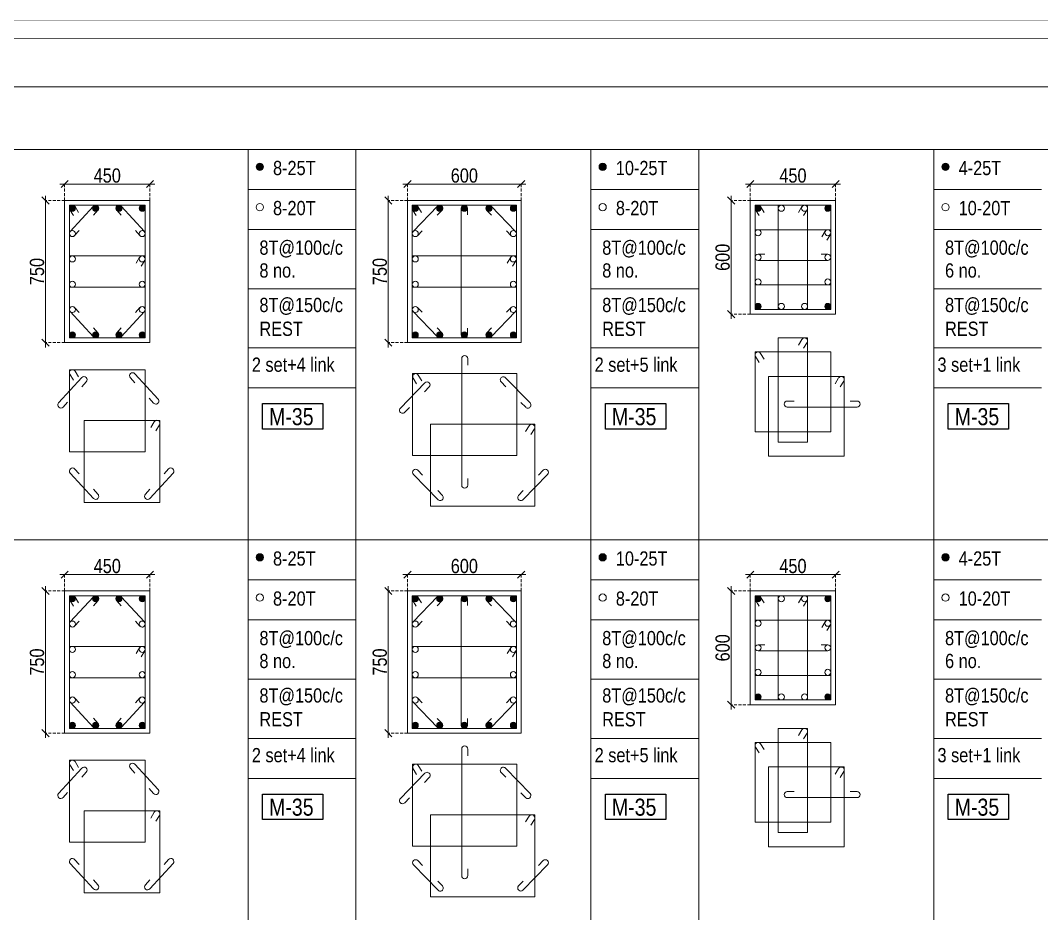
# Model space of a CAD drawing. Header units: millimetres. Extents: x 1112055 to 3390982, y -148532 to 766891.
# Drawn here: x 2143368 to 2164915, y 179952 to 198799 of the extents above; entities that cross this region are included whole.
import ezdxf
from ezdxf.enums import TextEntityAlignment as Align

# ---------------------------------------------------------------- set-up
doc = ezdxf.new("R2010")
doc.units = ezdxf.units.MM
doc.header["$PDMODE"] = 35
doc.header["$PDSIZE"] = -25
doc.linetypes.add('DASHED2', pattern=[0.375, 0.25, -0.125])
doc.linetypes.add('Hidden', pattern=[9.525, 6.35, -3.175])
for name, color, linetype, lineweight in [('B COL. SIZE DIM', 220, 'Continuous', 25), ('B COLSCH', 204, 'Continuous', 20), ('B COLUMN', 1, 'Hidden', 9), ('B STEEL', 34, 'Continuous', 15), ('B TITLE BLOCK', 250, 'Continuous', 0)]:
    doc.layers.add(name, color=color, linetype=linetype, lineweight=lineweight)
doc.layers.add('B TEXT', color=7, linetype='Continuous')
doc.styles.add('dim inside', font='romans.shx', dxfattribs={"width": 0.8, "height": 125})
doc.styles.add('SWINC', font='swissc.ttf')
doc.dimstyles.new('dim inside', dxfattribs={"dimtxt": 125, "dimasz": 100, "dimexe": 0, "dimexo": 0, "dimgap": 10, "dimtad": 0, "dimdec": 0, "dimzin": 0, "dimdsep": 46, "dimtxsty": 'dim inside', "dimblk": 'SMALL', "dimcen": 0.09, "dimadec": 0, "dimazin": 0, "dimtfac": 1, "dimtdec": 0, "dimtofl": 0, "dimtmove": 0, "dimatfit": 3, "dimfxl": 1, "dimtolj": 1, "dimtzin": 0, "dimarcsym": 2})

# ---------------------------------------------------------------- blocks, each defined once
blk = doc.blocks.new('_Oblique')
at = {"color": 0, "linetype": 'ByBlock', "lineweight": -2}
blk.add_line((-0.5, -0.5), (0.5, 0.5), dxfattribs=at)
blk = doc.blocks.new('*D275')
at = {"layer": 'B COL. SIZE DIM', "color": 250, "lineweight": 9, "ltscale": 250, "transparency": 16777216}
blk.add_line((2144201, 187105), (2146201, 187105), dxfattribs=at)
at = {"layer": 'B COL. SIZE DIM', "color": 250, "linetype": 'DASHED2', "lineweight": 9, "ltscale": 250, "transparency": 16777216}
for p, q in [((2144301, 186760), (2144301, 187105)), ((2146101, 186760), (2146101, 187105))]:
    blk.add_line(p, q, dxfattribs=at)
at = {"layer": 'Defpoints', "color": 0, "ltscale": 250, "transparency": 16777216}
for p in [(2146101, 187105), (2144301, 186760), (2146101, 186760)]:
    blk.add_point(p, dxfattribs=at)
at = {"layer": 'B COL. SIZE DIM', "color": 250, "lineweight": 9, "ltscale": 250, "transparency": 16777216, "xscale": 150, "yscale": 150, "zscale": 150, "rotation": 180}
blk.add_blockref('_Oblique', (2144301, 187105), dxfattribs=at)
at = {"layer": 'B COL. SIZE DIM', "color": 250, "lineweight": 9, "ltscale": 250, "transparency": 16777216, "xscale": 150, "yscale": 150, "zscale": 150}
blk.add_blockref('_Oblique', (2146101, 187105), dxfattribs=at)
at = {"layer": 'B COL. SIZE DIM', "color": 6, "ltscale": 250, "transparency": 16777216, "insert": (2145201, 187284), "char_height": 300, "attachment_point": 5, "style": 'SWINC'}
blk.add_mtext('\\A1;450', dxfattribs=at)
blk = doc.blocks.new('*D276')
at = {"layer": 'B COL. SIZE DIM', "color": 250, "lineweight": 9, "ltscale": 250, "transparency": 16777216}
blk.add_line((2143898, 186860), (2143898, 183660), dxfattribs=at)
at = {"layer": 'B COL. SIZE DIM', "color": 250, "linetype": 'DASHED2', "lineweight": 9, "ltscale": 250, "transparency": 16777216}
for p, q in [((2144301, 186760), (2143898, 186760)), ((2144301, 183760), (2143898, 183760))]:
    blk.add_line(p, q, dxfattribs=at)
at = {"layer": 'Defpoints', "color": 0, "ltscale": 250, "transparency": 16777216}
for p in [(2144301, 186760), (2143898, 183760), (2144301, 183760)]:
    blk.add_point(p, dxfattribs=at)
at = {"layer": 'B COL. SIZE DIM', "color": 250, "lineweight": 9, "ltscale": 250, "transparency": 16777216, "xscale": 150, "yscale": 150, "zscale": 150}
for p, rotation in [((2143898, 186760), 90), ((2143898, 183760), 270)]:
    blk.add_blockref('_Oblique', p, dxfattribs=dict(at, rotation=rotation))
at = {"layer": 'B COL. SIZE DIM', "color": 6, "ltscale": 250, "transparency": 16777216, "insert": (2143719, 185260), "char_height": 300, "attachment_point": 5, "rotation": 90, "style": 'SWINC'}
blk.add_mtext('\\A1;750', dxfattribs=at)
blk = doc.blocks.new('*D269')
at = {"layer": 'B COL. SIZE DIM', "color": 250, "lineweight": 9, "ltscale": 250, "transparency": 16777216}
blk.add_line((2144201, 195345), (2146201, 195345), dxfattribs=at)
at = {"layer": 'B COL. SIZE DIM', "color": 250, "linetype": 'DASHED2', "lineweight": 9, "ltscale": 250, "transparency": 16777216}
for p, q in [((2144301, 195000), (2144301, 195345)), ((2146101, 195000), (2146101, 195345))]:
    blk.add_line(p, q, dxfattribs=at)
at = {"layer": 'Defpoints', "color": 0, "ltscale": 250, "transparency": 16777216}
for p in [(2146101, 195345), (2144301, 195000), (2146101, 195000)]:
    blk.add_point(p, dxfattribs=at)
at = {"layer": 'B COL. SIZE DIM', "color": 250, "lineweight": 9, "ltscale": 250, "transparency": 16777216, "xscale": 150, "yscale": 150, "zscale": 150, "rotation": 180}
blk.add_blockref('_Oblique', (2144301, 195345), dxfattribs=at)
at = {"layer": 'B COL. SIZE DIM', "color": 250, "lineweight": 9, "ltscale": 250, "transparency": 16777216, "xscale": 150, "yscale": 150, "zscale": 150}
blk.add_blockref('_Oblique', (2146101, 195345), dxfattribs=at)
at = {"layer": 'B COL. SIZE DIM', "color": 6, "ltscale": 250, "transparency": 16777216, "insert": (2145201, 195524), "char_height": 300, "attachment_point": 5, "style": 'SWINC'}
blk.add_mtext('\\A1;450', dxfattribs=at)
blk = doc.blocks.new('*D270')
at = {"layer": 'B COL. SIZE DIM', "color": 250, "lineweight": 9, "ltscale": 250, "transparency": 16777216}
blk.add_line((2143898, 195100), (2143898, 191900), dxfattribs=at)
at = {"layer": 'B COL. SIZE DIM', "color": 250, "linetype": 'DASHED2', "lineweight": 9, "ltscale": 250, "transparency": 16777216}
for p, q in [((2144301, 195000), (2143898, 195000)), ((2144301, 192000), (2143898, 192000))]:
    blk.add_line(p, q, dxfattribs=at)
at = {"layer": 'Defpoints', "color": 0, "ltscale": 250, "transparency": 16777216}
for p in [(2144301, 195000), (2143898, 192000), (2144301, 192000)]:
    blk.add_point(p, dxfattribs=at)
at = {"layer": 'B COL. SIZE DIM', "color": 250, "lineweight": 9, "ltscale": 250, "transparency": 16777216, "xscale": 150, "yscale": 150, "zscale": 150}
for p, rotation in [((2143898, 195000), 90), ((2143898, 192000), 270)]:
    blk.add_blockref('_Oblique', p, dxfattribs=dict(at, rotation=rotation))
at = {"layer": 'B COL. SIZE DIM', "color": 6, "ltscale": 250, "transparency": 16777216, "insert": (2143719, 193500), "char_height": 300, "attachment_point": 5, "rotation": 90, "style": 'SWINC'}
blk.add_mtext('\\A1;750', dxfattribs=at)
blk = doc.blocks.new('*D158')
at = {"layer": 'B COL. SIZE DIM', "color": 250, "lineweight": 9, "ltscale": 250, "transparency": 16777216}
blk.add_line((2151435, 187105), (2154035, 187105), dxfattribs=at)
at = {"layer": 'B COL. SIZE DIM', "color": 250, "linetype": 'DASHED2', "lineweight": 9, "ltscale": 250, "transparency": 16777216}
for p, q in [((2151535, 186760), (2151535, 187105)), ((2153935, 186760), (2153935, 187105))]:
    blk.add_line(p, q, dxfattribs=at)
at = {"layer": 'Defpoints', "color": 0, "ltscale": 250, "transparency": 16777216}
for p in [(2153935, 187105), (2151535, 186760), (2153935, 186760)]:
    blk.add_point(p, dxfattribs=at)
at = {"layer": 'B COL. SIZE DIM', "color": 250, "lineweight": 9, "ltscale": 250, "transparency": 16777216, "xscale": 150, "yscale": 150, "zscale": 150, "rotation": 180}
blk.add_blockref('_Oblique', (2151535, 187105), dxfattribs=at)
at = {"layer": 'B COL. SIZE DIM', "color": 250, "lineweight": 9, "ltscale": 250, "transparency": 16777216, "xscale": 150, "yscale": 150, "zscale": 150}
blk.add_blockref('_Oblique', (2153935, 187105), dxfattribs=at)
at = {"layer": 'B COL. SIZE DIM', "color": 6, "ltscale": 250, "transparency": 16777216, "insert": (2152735, 187284), "char_height": 300, "attachment_point": 5, "style": 'SWINC'}
blk.add_mtext('\\A1;600', dxfattribs=at)
blk = doc.blocks.new('*D159')
at = {"layer": 'B COL. SIZE DIM', "color": 250, "lineweight": 9, "ltscale": 250, "transparency": 16777216}
blk.add_line((2151131, 186860), (2151131, 183660), dxfattribs=at)
at = {"layer": 'B COL. SIZE DIM', "color": 250, "linetype": 'DASHED2', "lineweight": 9, "ltscale": 250, "transparency": 16777216}
for p, q in [((2151535, 186760), (2151131, 186760)), ((2151535, 183760), (2151131, 183760))]:
    blk.add_line(p, q, dxfattribs=at)
at = {"layer": 'Defpoints', "color": 0, "ltscale": 250, "transparency": 16777216}
for p in [(2151535, 186760), (2151131, 183760), (2151535, 183760)]:
    blk.add_point(p, dxfattribs=at)
at = {"layer": 'B COL. SIZE DIM', "color": 250, "lineweight": 9, "ltscale": 250, "transparency": 16777216, "xscale": 150, "yscale": 150, "zscale": 150}
for p, rotation in [((2151131, 186760), 90), ((2151131, 183760), 270)]:
    blk.add_blockref('_Oblique', p, dxfattribs=dict(at, rotation=rotation))
at = {"layer": 'B COL. SIZE DIM', "color": 6, "ltscale": 250, "transparency": 16777216, "insert": (2150952, 185260), "char_height": 300, "attachment_point": 5, "rotation": 90, "style": 'SWINC'}
blk.add_mtext('\\A1;750', dxfattribs=at)
blk = doc.blocks.new('*D164')
at = {"layer": 'B COL. SIZE DIM', "color": 250, "lineweight": 9, "ltscale": 250, "transparency": 16777216}
blk.add_line((2151435, 195345), (2154035, 195345), dxfattribs=at)
at = {"layer": 'B COL. SIZE DIM', "color": 250, "linetype": 'DASHED2', "lineweight": 9, "ltscale": 250, "transparency": 16777216}
for p, q in [((2151535, 195000), (2151535, 195345)), ((2153935, 195000), (2153935, 195345))]:
    blk.add_line(p, q, dxfattribs=at)
at = {"layer": 'Defpoints', "color": 0, "ltscale": 250, "transparency": 16777216}
for p in [(2153935, 195345), (2151535, 195000), (2153935, 195000)]:
    blk.add_point(p, dxfattribs=at)
at = {"layer": 'B COL. SIZE DIM', "color": 250, "lineweight": 9, "ltscale": 250, "transparency": 16777216, "xscale": 150, "yscale": 150, "zscale": 150, "rotation": 180}
blk.add_blockref('_Oblique', (2151535, 195345), dxfattribs=at)
at = {"layer": 'B COL. SIZE DIM', "color": 250, "lineweight": 9, "ltscale": 250, "transparency": 16777216, "xscale": 150, "yscale": 150, "zscale": 150}
blk.add_blockref('_Oblique', (2153935, 195345), dxfattribs=at)
at = {"layer": 'B COL. SIZE DIM', "color": 6, "ltscale": 250, "transparency": 16777216, "insert": (2152735, 195524), "char_height": 300, "attachment_point": 5, "style": 'SWINC'}
blk.add_mtext('\\A1;600', dxfattribs=at)
blk = doc.blocks.new('*D165')
at = {"layer": 'B COL. SIZE DIM', "color": 250, "lineweight": 9, "ltscale": 250, "transparency": 16777216}
blk.add_line((2151131, 195100), (2151131, 191900), dxfattribs=at)
at = {"layer": 'B COL. SIZE DIM', "color": 250, "linetype": 'DASHED2', "lineweight": 9, "ltscale": 250, "transparency": 16777216}
for p, q in [((2151535, 195000), (2151131, 195000)), ((2151535, 192000), (2151131, 192000))]:
    blk.add_line(p, q, dxfattribs=at)
at = {"layer": 'Defpoints', "color": 0, "ltscale": 250, "transparency": 16777216}
for p in [(2151535, 195000), (2151131, 192000), (2151535, 192000)]:
    blk.add_point(p, dxfattribs=at)
at = {"layer": 'B COL. SIZE DIM', "color": 250, "lineweight": 9, "ltscale": 250, "transparency": 16777216, "xscale": 150, "yscale": 150, "zscale": 150}
for p, rotation in [((2151131, 195000), 90), ((2151131, 192000), 270)]:
    blk.add_blockref('_Oblique', p, dxfattribs=dict(at, rotation=rotation))
at = {"layer": 'B COL. SIZE DIM', "color": 6, "ltscale": 250, "transparency": 16777216, "insert": (2150952, 193500), "char_height": 300, "attachment_point": 5, "rotation": 90, "style": 'SWINC'}
blk.add_mtext('\\A1;750', dxfattribs=at)
blk = doc.blocks.new('*D182')
at = {"layer": 'B COL. SIZE DIM', "color": 250, "lineweight": 9, "ltscale": 250, "transparency": 16777216}
blk.add_line((2158669, 187105), (2160669, 187105), dxfattribs=at)
at = {"layer": 'B COL. SIZE DIM', "color": 250, "linetype": 'DASHED2', "lineweight": 9, "ltscale": 250, "transparency": 16777216}
for p, q in [((2158769, 186760), (2158769, 187105)), ((2160569, 186760), (2160569, 187105))]:
    blk.add_line(p, q, dxfattribs=at)
at = {"layer": 'Defpoints', "color": 0, "ltscale": 250, "transparency": 16777216}
for p in [(2160569, 187105), (2158769, 186760), (2160569, 186760)]:
    blk.add_point(p, dxfattribs=at)
at = {"layer": 'B COL. SIZE DIM', "color": 250, "lineweight": 9, "ltscale": 250, "transparency": 16777216, "xscale": 150, "yscale": 150, "zscale": 150, "rotation": 180}
blk.add_blockref('_Oblique', (2158769, 187105), dxfattribs=at)
at = {"layer": 'B COL. SIZE DIM', "color": 250, "lineweight": 9, "ltscale": 250, "transparency": 16777216, "xscale": 150, "yscale": 150, "zscale": 150}
blk.add_blockref('_Oblique', (2160569, 187105), dxfattribs=at)
at = {"layer": 'B COL. SIZE DIM', "color": 6, "ltscale": 250, "transparency": 16777216, "insert": (2159669, 187284), "char_height": 300, "attachment_point": 5, "style": 'SWINC'}
blk.add_mtext('\\A1;450', dxfattribs=at)
blk = doc.blocks.new('*D183')
at = {"layer": 'B COL. SIZE DIM', "color": 250, "lineweight": 9, "ltscale": 250, "transparency": 16777216}
blk.add_line((2158365, 186860), (2158365, 184260), dxfattribs=at)
at = {"layer": 'B COL. SIZE DIM', "color": 250, "linetype": 'DASHED2', "lineweight": 9, "ltscale": 250, "transparency": 16777216}
for p, q in [((2158769, 186760), (2158365, 186760)), ((2158769, 184360), (2158365, 184360))]:
    blk.add_line(p, q, dxfattribs=at)
at = {"layer": 'Defpoints', "color": 0, "ltscale": 250, "transparency": 16777216}
for p in [(2158769, 186760), (2158365, 184360), (2158769, 184360)]:
    blk.add_point(p, dxfattribs=at)
at = {"layer": 'B COL. SIZE DIM', "color": 250, "lineweight": 9, "ltscale": 250, "transparency": 16777216, "xscale": 150, "yscale": 150, "zscale": 150}
for p, rotation in [((2158365, 186760), 90), ((2158365, 184360), 270)]:
    blk.add_blockref('_Oblique', p, dxfattribs=dict(at, rotation=rotation))
at = {"layer": 'B COL. SIZE DIM', "color": 6, "ltscale": 250, "transparency": 16777216, "insert": (2158186, 185560), "char_height": 300, "attachment_point": 5, "rotation": 90, "style": 'SWINC'}
blk.add_mtext('\\A1;600', dxfattribs=at)
blk = doc.blocks.new('*D315')
at = {"layer": 'B COL. SIZE DIM', "color": 250, "lineweight": 9, "ltscale": 250, "transparency": 16777216}
blk.add_line((2158669, 195345), (2160669, 195345), dxfattribs=at)
at = {"layer": 'B COL. SIZE DIM', "color": 250, "linetype": 'DASHED2', "lineweight": 9, "ltscale": 250, "transparency": 16777216}
for p, q in [((2158769, 195000), (2158769, 195345)), ((2160569, 195000), (2160569, 195345))]:
    blk.add_line(p, q, dxfattribs=at)
at = {"layer": 'Defpoints', "color": 0, "ltscale": 250, "transparency": 16777216}
for p in [(2160569, 195345), (2158769, 195000), (2160569, 195000)]:
    blk.add_point(p, dxfattribs=at)
at = {"layer": 'B COL. SIZE DIM', "color": 250, "lineweight": 9, "ltscale": 250, "transparency": 16777216, "xscale": 150, "yscale": 150, "zscale": 150, "rotation": 180}
blk.add_blockref('_Oblique', (2158769, 195345), dxfattribs=at)
at = {"layer": 'B COL. SIZE DIM', "color": 250, "lineweight": 9, "ltscale": 250, "transparency": 16777216, "xscale": 150, "yscale": 150, "zscale": 150}
blk.add_blockref('_Oblique', (2160569, 195345), dxfattribs=at)
at = {"layer": 'B COL. SIZE DIM', "color": 6, "ltscale": 250, "transparency": 16777216, "insert": (2159669, 195524), "char_height": 300, "attachment_point": 5, "style": 'SWINC'}
blk.add_mtext('\\A1;450', dxfattribs=at)
blk = doc.blocks.new('*D316')
at = {"layer": 'B COL. SIZE DIM', "color": 250, "lineweight": 9, "ltscale": 250, "transparency": 16777216}
blk.add_line((2158365, 195100), (2158365, 192500), dxfattribs=at)
at = {"layer": 'B COL. SIZE DIM', "color": 250, "linetype": 'DASHED2', "lineweight": 9, "ltscale": 250, "transparency": 16777216}
for p, q in [((2158769, 195000), (2158365, 195000)), ((2158769, 192600), (2158365, 192600))]:
    blk.add_line(p, q, dxfattribs=at)
at = {"layer": 'Defpoints', "color": 0, "ltscale": 250, "transparency": 16777216}
for p in [(2158769, 195000), (2158365, 192600), (2158769, 192600)]:
    blk.add_point(p, dxfattribs=at)
at = {"layer": 'B COL. SIZE DIM', "color": 250, "lineweight": 9, "ltscale": 250, "transparency": 16777216, "xscale": 150, "yscale": 150, "zscale": 150}
for p, rotation in [((2158365, 195000), 90), ((2158365, 192600), 270)]:
    blk.add_blockref('_Oblique', p, dxfattribs=dict(at, rotation=rotation))
at = {"layer": 'B COL. SIZE DIM', "color": 6, "ltscale": 250, "transparency": 16777216, "insert": (2158186, 193800), "char_height": 300, "attachment_point": 5, "rotation": 90, "style": 'SWINC'}
blk.add_mtext('\\A1;600', dxfattribs=at)

msp = doc.modelspace()

# ---------------------------------------------------------------- hatches: boundary and pattern name
at = {"layer": 'B STEEL', "lineweight": 9, "ltscale": 0.5}
h = msp.add_hatch(color=34, dxfattribs=at)
edge = h.paths.add_edge_path()
edge.add_arc((2148419.8, 195709.1), 76.8, 0, 360)
h = msp.add_hatch(color=34, dxfattribs=at)
edge = h.paths.add_edge_path()
edge.add_arc((2155653.4, 195709.1), 76.8, 0, 360)
h = msp.add_hatch(color=34, dxfattribs=at)
edge = h.paths.add_edge_path()
edge.add_arc((2162886.9, 195709.1), 76.8, 0, 360)
h = msp.add_hatch(color=34, dxfattribs=at)
edge = h.paths.add_edge_path()
edge.add_arc((2144465.5, 194836), 64, 0, 360)
h = msp.add_hatch(color=34, dxfattribs=at)
edge = h.paths.add_edge_path()
edge.add_arc((2144956.1, 194836), 64, 180, 540, ccw=False)
h = msp.add_hatch(color=34, dxfattribs=at)
edge = h.paths.add_edge_path()
edge.add_arc((2145446.8, 194836), 64, 180, 540, ccw=False)
h = msp.add_hatch(color=34, dxfattribs=at)
edge = h.paths.add_edge_path()
edge.add_arc((2145937.4, 194836), 64, 180, 540, ccw=False)
h = msp.add_hatch(color=34, dxfattribs=at)
edge = h.paths.add_edge_path()
edge.add_arc((2151699, 194836), 64, 0, 360)
at = {"layer": 'B STEEL', "lineweight": 30}
h = msp.add_hatch(color=34, dxfattribs=at)
edge = h.paths.add_edge_path()
edge.add_arc((2152217, 194836), 64, 0, 360)
h = msp.add_hatch(color=34, dxfattribs=at)
edge = h.paths.add_edge_path()
edge.add_arc((2152735, 194836), 64, 0, 360)
h = msp.add_hatch(color=34, dxfattribs=at)
edge = h.paths.add_edge_path()
edge.add_arc((2153253, 194836), 64, 0, 360)
at = {"layer": 'B STEEL', "lineweight": 9, "ltscale": 0.5}
h = msp.add_hatch(color=34, dxfattribs=at)
edge = h.paths.add_edge_path()
edge.add_arc((2153771, 194836), 64, 180, 540, ccw=False)
h = msp.add_hatch(color=34, dxfattribs=at)
edge = h.paths.add_edge_path()
edge.add_arc((2158932.5, 194836), 64, 0, 360)
h = msp.add_hatch(color=34, dxfattribs=at)
edge = h.paths.add_edge_path()
edge.add_arc((2160404.5, 194836), 64, 180, 540, ccw=False)
h = msp.add_hatch(color=34, dxfattribs=at)
edge = h.paths.add_edge_path()
edge.add_arc((2158932.5, 192764), 64, 0, 360, ccw=False)
h = msp.add_hatch(color=34, dxfattribs=at)
edge = h.paths.add_edge_path()
edge.add_arc((2160404.5, 192764), 64, -180, 180)
h = msp.add_hatch(color=34, dxfattribs=at)
edge = h.paths.add_edge_path()
edge.add_arc((2144465.5, 192164), 64, 0, 360, ccw=False)
h = msp.add_hatch(color=34, dxfattribs=at)
edge = h.paths.add_edge_path()
edge.add_arc((2144956.1, 192164), 64, -180, 180)
h = msp.add_hatch(color=34, dxfattribs=at)
edge = h.paths.add_edge_path()
edge.add_arc((2145446.8, 192164), 64, -180, 180)
h = msp.add_hatch(color=34, dxfattribs=at)
edge = h.paths.add_edge_path()
edge.add_arc((2145937.4, 192164), 64, -180, 180)
h = msp.add_hatch(color=34, dxfattribs=at)
edge = h.paths.add_edge_path()
edge.add_arc((2151699, 192164), 64, 0, 360, ccw=False)
at = {"layer": 'B STEEL', "lineweight": 30}
h = msp.add_hatch(color=34, dxfattribs=at)
edge = h.paths.add_edge_path()
edge.add_arc((2152217, 192164), 64, 0, 360)
h = msp.add_hatch(color=34, dxfattribs=at)
edge = h.paths.add_edge_path()
edge.add_arc((2152735, 192164), 64, 0, 360)
h = msp.add_hatch(color=34, dxfattribs=at)
edge = h.paths.add_edge_path()
edge.add_arc((2153253, 192164), 64, 0, 360)
at = {"layer": 'B STEEL', "lineweight": 9, "ltscale": 0.5}
h = msp.add_hatch(color=34, dxfattribs=at)
edge = h.paths.add_edge_path()
edge.add_arc((2153771, 192164), 64, -180, 180)
h = msp.add_hatch(color=34, dxfattribs=at)
edge = h.paths.add_edge_path()
edge.add_arc((2148419.8, 187469.3), 76.8, 0, 360)
h = msp.add_hatch(color=34, dxfattribs=at)
edge = h.paths.add_edge_path()
edge.add_arc((2155653.4, 187469.3), 76.8, 0, 360)
h = msp.add_hatch(color=34, dxfattribs=at)
edge = h.paths.add_edge_path()
edge.add_arc((2162886.9, 187469.3), 76.8, 0, 360)
h = msp.add_hatch(color=34, dxfattribs=at)
edge = h.paths.add_edge_path()
edge.add_arc((2144465.5, 186596.1), 64, 0, 360)
h = msp.add_hatch(color=34, dxfattribs=at)
edge = h.paths.add_edge_path()
edge.add_arc((2144956.1, 186596.1), 64, 180, 540, ccw=False)
h = msp.add_hatch(color=34, dxfattribs=at)
edge = h.paths.add_edge_path()
edge.add_arc((2145446.8, 186596.1), 64, 180, 540, ccw=False)
h = msp.add_hatch(color=34, dxfattribs=at)
edge = h.paths.add_edge_path()
edge.add_arc((2145937.4, 186596.1), 64, 180, 540, ccw=False)
h = msp.add_hatch(color=34, dxfattribs=at)
edge = h.paths.add_edge_path()
edge.add_arc((2151699, 186596.1), 64, 0, 360)
at = {"layer": 'B STEEL', "lineweight": 30}
h = msp.add_hatch(color=34, dxfattribs=at)
edge = h.paths.add_edge_path()
edge.add_arc((2152217, 186596.1), 64, 0, 360)
h = msp.add_hatch(color=34, dxfattribs=at)
edge = h.paths.add_edge_path()
edge.add_arc((2152735, 186596.1), 64, 0, 360)
h = msp.add_hatch(color=34, dxfattribs=at)
edge = h.paths.add_edge_path()
edge.add_arc((2153253, 186596.1), 64, 0, 360)
at = {"layer": 'B STEEL', "lineweight": 9, "ltscale": 0.5}
h = msp.add_hatch(color=34, dxfattribs=at)
edge = h.paths.add_edge_path()
edge.add_arc((2153771, 186596.1), 64, 180, 540, ccw=False)
h = msp.add_hatch(color=34, dxfattribs=at)
edge = h.paths.add_edge_path()
edge.add_arc((2158932.5, 186596.1), 64, 0, 360)
h = msp.add_hatch(color=34, dxfattribs=at)
edge = h.paths.add_edge_path()
edge.add_arc((2160404.5, 186596.1), 64, 180, 540, ccw=False)
h = msp.add_hatch(color=34, dxfattribs=at)
edge = h.paths.add_edge_path()
edge.add_arc((2158932.5, 184524.2), 64, 0, 360, ccw=False)
h = msp.add_hatch(color=34, dxfattribs=at)
edge = h.paths.add_edge_path()
edge.add_arc((2160404.5, 184524.2), 64, -180, 180)
h = msp.add_hatch(color=34, dxfattribs=at)
edge = h.paths.add_edge_path()
edge.add_arc((2144465.5, 183924.2), 64, 0, 360, ccw=False)
h = msp.add_hatch(color=34, dxfattribs=at)
edge = h.paths.add_edge_path()
edge.add_arc((2144956.1, 183924.2), 64, -180, 180)
h = msp.add_hatch(color=34, dxfattribs=at)
edge = h.paths.add_edge_path()
edge.add_arc((2145446.8, 183924.2), 64, -180, 180)
h = msp.add_hatch(color=34, dxfattribs=at)
edge = h.paths.add_edge_path()
edge.add_arc((2145937.4, 183924.2), 64, -180, 180)
h = msp.add_hatch(color=34, dxfattribs=at)
edge = h.paths.add_edge_path()
edge.add_arc((2151699, 183924.2), 64, 0, 360, ccw=False)
at = {"layer": 'B STEEL', "lineweight": 30}
h = msp.add_hatch(color=34, dxfattribs=at)
edge = h.paths.add_edge_path()
edge.add_arc((2152217, 183924.2), 64, 0, 360)
h = msp.add_hatch(color=34, dxfattribs=at)
edge = h.paths.add_edge_path()
edge.add_arc((2152735, 183924.2), 64, 0, 360)
h = msp.add_hatch(color=34, dxfattribs=at)
edge = h.paths.add_edge_path()
edge.add_arc((2153253, 183924.2), 64, 0, 360)
at = {"layer": 'B STEEL', "lineweight": 9, "ltscale": 0.5}
h = msp.add_hatch(color=34, dxfattribs=at)
edge = h.paths.add_edge_path()
edge.add_arc((2153771, 183924.2), 64, -180, 180)

# ---------------------------------------------------------------- linework, layer by layer
at = {"layer": 'B COLSCH', "color": 250, "lineweight": 0}
for p, q in [((2087919, 197396.5), (2215549.8, 197396.5)), ((2087919, 196077.4), (2215549.8, 196077.4)), ((2148173.5, 196077.4), (2148173.5, 146638.4)), ((2150447.9, 196077.4), (2150447.9, 139385.8)), ((2155407.1, 196077.4), (2155407.1, 146638.4)), ((2157681.5, 196077.4), (2157681.5, 139385.8)), ((2162640.6, 196077.4), (2162640.6, 146638.4)), ((2148173.5, 195232.5), (2150447.9, 195232.5)), ((2155407.1, 195232.5), (2157681.5, 195232.5)), ((2162640.6, 195232.5), (2164915, 195232.5)), ((2148173.5, 194387.5), (2150447.9, 194387.5)), ((2155407.1, 194387.5), (2157681.5, 194387.5)), ((2162640.6, 194387.5), (2164915, 194387.5)), ((2148173.5, 193137.7), (2150447.9, 193137.7)), ((2155407.1, 193137.7), (2157681.5, 193137.7)), ((2162640.6, 193137.7), (2164915, 193137.7)), ((2148173.5, 191887.9), (2150447.9, 191887.9)), ((2155407.1, 191887.9), (2157681.5, 191887.9)), ((2162640.6, 191887.9), (2164915, 191887.9)), ((2148173.5, 191042.9), (2150447.9, 191042.9)), ((2155407.1, 191042.9), (2157681.5, 191042.9)), ((2162640.6, 191042.9), (2164915, 191042.9)), ((2087919, 187837.6), (2215549.8, 187837.6)), ((2148173.5, 186992.6), (2150447.9, 186992.6)), ((2155407.1, 186992.6), (2157681.5, 186992.6)), ((2162640.6, 186992.6), (2164915, 186992.6)), ((2148173.5, 186147.6), (2150447.9, 186147.6)), ((2155407.1, 186147.6), (2157681.5, 186147.6)), ((2162640.6, 186147.6), (2164915, 186147.6)), ((2148173.5, 184897.8), (2150447.9, 184897.8)), ((2155407.1, 184897.8), (2157681.5, 184897.8)), ((2162640.6, 184897.8), (2164915, 184897.8)), ((2148173.5, 183648.1), (2150447.9, 183648.1)), ((2155407.1, 183648.1), (2157681.5, 183648.1)), ((2162640.6, 183648.1), (2164915, 183648.1)), ((2148173.5, 182803.1), (2150447.9, 182803.1)), ((2155407.1, 182803.1), (2157681.5, 182803.1)), ((2162640.6, 182803.1), (2164915, 182803.1))]:
    msp.add_line(p, q, dxfattribs=at)
at = {"layer": 'B COLUMN', "color": 1, "linetype": 'ByBlock', "lineweight": 20}
for points in [[(2144301.4, 192000), (2146101.4, 192000), (2146101.4, 195000), (2144301.4, 195000)], [(2151535, 192000), (2153935, 192000), (2153935, 195000), (2151535, 195000)], [(2158768.5, 192600), (2160568.5, 192600), (2160568.5, 195000), (2158768.5, 195000)], [(2144301.4, 183760.1), (2146101.4, 183760.1), (2146101.4, 186760.1), (2144301.4, 186760.1)], [(2151535, 183760.1), (2153935, 183760.1), (2153935, 186760.1), (2151535, 186760.1)], [(2158768.5, 184360.1), (2160568.5, 184360.1), (2160568.5, 186760.1), (2158768.5, 186760.1)]]:
    msp.add_lwpolyline(points, close=True, dxfattribs=at)
at = {"layer": 'B STEEL', "color": 34, "lineweight": 9, "ltscale": 0.5}
for points in [[(2144401.4, 193168.8), (2146001.4, 193168.8), (2146001.4, 194900), (2144401.4, 194900)], [(2151635, 193168.8), (2153835, 193168.8), (2153835, 194900), (2151635, 194900)], [(2158868.5, 193218), (2160468.5, 193218), (2160468.5, 194900), (2158868.5, 194900)], [(2159359.2, 192700), (2159977.9, 192700), (2159977.9, 194900), (2159359.2, 194900)], [(2158868.5, 194382), (2160468.5, 194382), (2160468.5, 192700), (2158868.5, 192700)], [(2144401.4, 193831.2), (2146001.4, 193831.2), (2146001.4, 192100), (2144401.4, 192100)], [(2151635, 193831.2), (2153835, 193831.2), (2153835, 192100), (2151635, 192100)], [(2159359.2, 189900), (2159977.9, 189900), (2159977.9, 192100), (2159359.2, 192100)], [(2158868.5, 190121), (2160468.5, 190121), (2160468.5, 191803), (2158868.5, 191803)], [(2144401.4, 189697.9), (2146001.4, 189697.9), (2146001.4, 191429.1), (2144401.4, 191429.1)], [(2151644.1, 189615.2), (2153844.1, 189615.2), (2153844.1, 191346.4), (2151644.1, 191346.4)], [(2159150.2, 191285), (2160750.2, 191285), (2160750.2, 189603), (2159150.2, 189603)], [(2144710, 190360.3), (2146310, 190360.3), (2146310, 188629.1), (2144710, 188629.1)], [(2152021.8, 190277.6), (2154221.8, 190277.6), (2154221.8, 188546.4), (2152021.8, 188546.4)], [(2144401.4, 184928.9), (2146001.4, 184928.9), (2146001.4, 186660.1), (2144401.4, 186660.1)], [(2151635, 184928.9), (2153835, 184928.9), (2153835, 186660.1), (2151635, 186660.1)], [(2158868.5, 184978.1), (2160468.5, 184978.1), (2160468.5, 186660.1), (2158868.5, 186660.1)], [(2159359.2, 184460.1), (2159977.9, 184460.1), (2159977.9, 186660.1), (2159359.2, 186660.1)], [(2158868.5, 186142.1), (2160468.5, 186142.1), (2160468.5, 184460.1), (2158868.5, 184460.1)], [(2144401.4, 185591.3), (2146001.4, 185591.3), (2146001.4, 183860.1), (2144401.4, 183860.1)], [(2151635, 185591.3), (2153835, 185591.3), (2153835, 183860.1), (2151635, 183860.1)], [(2159359.2, 181660.2), (2159977.9, 181660.2), (2159977.9, 183860.2), (2159359.2, 183860.2)], [(2158868.5, 181881.2), (2160468.5, 181881.2), (2160468.5, 183563.2), (2158868.5, 183563.2)], [(2144401.4, 181458.1), (2146001.4, 181458.1), (2146001.4, 183189.3), (2144401.4, 183189.3)], [(2151644.1, 181375.4), (2153844.1, 181375.4), (2153844.1, 183106.6), (2151644.1, 183106.6)], [(2159150.2, 183045.2), (2160750.2, 183045.2), (2160750.2, 181363.2), (2159150.2, 181363.2)], [(2144710, 182120.5), (2146310, 182120.5), (2146310, 180389.3), (2144710, 180389.3)], [(2152021.8, 182037.8), (2154221.8, 182037.8), (2154221.8, 180306.6), (2152021.8, 180306.6)]]:
    msp.add_lwpolyline(points, close=True, dxfattribs=at)
for points in [[(2144485.7, 194680.9), (2144410.9, 194802.4, -1), (2144520, 194869.5), (2144594.7, 194748)], [(2144609.1, 194363.3), (2144512.6, 194258.3, -1), (2144418.3, 194344.9), (2144909, 194879.3, -1), (2145003.3, 194792.7), (2144906.8, 194687.6)], [(2145793.8, 194363.3), (2145890.3, 194258.3, 1), (2145984.6, 194344.9), (2145493.9, 194879.3, 1), (2145399.6, 194792.7), (2145496.1, 194687.6)], [(2151719.2, 194680.9), (2151644.5, 194802.4, -1), (2151753.5, 194869.5), (2151828.3, 194748)], [(2151844.3, 194359.4), (2151745, 194257, -1), (2151653, 194346.1), (2152171, 194880.5, -1), (2152263, 194791.4), (2152163.7, 194689)], [(2152799, 194693.3), (2152799, 194836, 1), (2152671, 194836), (2152671, 192164, 1), (2152799, 192164), (2152799, 192306.6)], [(2153625.7, 194359.4), (2153725, 194257, 1), (2153816.9, 194346.1), (2153298.9, 194880.5, 1), (2153207, 194791.4), (2153306.3, 194689)], [(2158952.8, 194680.9), (2158878, 194802.4, -1), (2158987.1, 194869.5), (2159061.8, 194748)], [(2159893.6, 194680.9), (2159968.4, 194802.4, 1), (2159859.3, 194869.5), (2159784.6, 194748)], [(2160384.3, 194162.9), (2160459, 194284.4, 1), (2160350, 194351.5), (2160275.2, 194230)], [(2145917.2, 193612.1), (2145991.9, 193733.6, 1), (2145882.9, 193800.7), (2145808.1, 193679.2)], [(2153750.7, 193612.1), (2153825.5, 193733.6, 1), (2153716.4, 193800.7), (2153641.7, 193679.2)], [(2159075.2, 193864), (2158932.5, 193864, 1), (2158932.5, 193736), (2160404.5, 193736, 1), (2160404.5, 193864), (2160261.9, 193864)], [(2144609.1, 192636.6), (2144512.6, 192741.7, 1), (2144418.3, 192655.1), (2144909, 192120.7, 1), (2145003.3, 192207.3), (2144906.8, 192312.4)], [(2145793.8, 192636.6), (2145890.3, 192741.7, -1), (2145984.6, 192655.1), (2145493.9, 192120.7, -1), (2145399.6, 192207.3), (2145496.1, 192312.4)], [(2151844.3, 192640.5), (2151745, 192742.9, 1), (2151653, 192653.8), (2152171, 192119.4, 1), (2152263, 192208.6), (2152163.7, 192311)], [(2153625.7, 192640.5), (2153725, 192742.9, -1), (2153816.9, 192653.8), (2153298.9, 192119.4, -1), (2153207, 192208.6), (2153306.3, 192311)], [(2159893.6, 191880.9), (2159968.4, 192002.4, 1), (2159859.3, 192069.5), (2159784.6, 191948.1)], [(2158952.8, 191584), (2158878, 191705.5, -1), (2158987.1, 191772.6), (2159061.8, 191651.1)], [(2152808.1, 191521.8), (2152808.1, 191664.4, 1), (2152680.1, 191664.4), (2152680.1, 188992.5, 1), (2152808.1, 188992.5), (2152808.1, 189135.1)], [(2144485.7, 191210.1), (2144410.9, 191331.6, -1), (2144520, 191398.7), (2144594.7, 191277.2)], [(2146081.5, 190828.8), (2146178, 190723.8, 1), (2146272.3, 190810.4), (2145781.7, 191344.7, 1), (2145687.4, 191258.2), (2145783.8, 191153.1)], [(2151728.4, 191127.4), (2151653.6, 191248.8, -1), (2151762.6, 191316), (2151837.4, 191194.5)], [(2144363.8, 190745.2), (2144267.3, 190640.1, -1), (2144173, 190726.7), (2144663.6, 191261.1, -1), (2144757.9, 191174.5), (2144661.5, 191069.4)], [(2151576.3, 190631.9), (2151477, 190529.5, -1), (2151385.1, 190618.6), (2151903.1, 191153, -1), (2151995, 191063.9), (2151895.7, 190961.5)], [(2153929.9, 190739.5), (2154029.2, 190637, 1), (2154121.2, 190726.1), (2153603.2, 191260.5, 1), (2153511.2, 191171.4), (2153610.5, 191069)], [(2160665.9, 191066), (2160740.7, 191187.5, 1), (2160631.7, 191254.6), (2160556.9, 191133.1)], [(2159692.5, 190767.1), (2159549.8, 190767.1, 1), (2159549.8, 190639), (2161021.8, 190639, 1), (2161021.8, 190767.1), (2160879.2, 190767.1)], [(2146225.7, 190141.3), (2146300.5, 190262.8, 1), (2146191.5, 190329.9), (2146116.7, 190208.4)], [(2154137.6, 190058.6), (2154212.3, 190180.1, 1), (2154103.3, 190247.2), (2154028.5, 190125.7)], [(2144609.1, 189229.4), (2144512.6, 189334.5, 1), (2144418.3, 189247.9), (2144909, 188713.5, 1), (2145003.3, 188800.1), (2144906.8, 188905.2)], [(2146399.3, 189229.4), (2146495.8, 189334.5, -1), (2146590.1, 189247.9), (2146099.4, 188713.5, -1), (2146005.1, 188800.1), (2146101.6, 188905.2)], [(2151853.4, 189206.4), (2151754.1, 189308.8, 1), (2151662.1, 189219.7), (2152180.1, 188685.3, 1), (2152272.1, 188774.4), (2152172.8, 188876.8)], [(2154298.9, 189206.4), (2154398.2, 189308.8, -1), (2154490.1, 189219.7), (2153972.1, 188685.3, -1), (2153880.2, 188774.4), (2153979.5, 188876.8)], [(2144485.7, 186441.1), (2144410.9, 186562.6, -1), (2144520, 186629.7), (2144594.7, 186508.2)], [(2144609.1, 186123.5), (2144512.6, 186018.4, -1), (2144418.3, 186105), (2144909, 186639.4, -1), (2145003.3, 186552.8), (2144906.8, 186447.7)], [(2145793.8, 186123.5), (2145890.3, 186018.4, 1), (2145984.6, 186105), (2145493.9, 186639.4, 1), (2145399.6, 186552.8), (2145496.1, 186447.7)], [(2151719.2, 186441.1), (2151644.5, 186562.6, -1), (2151753.5, 186629.7), (2151828.3, 186508.2)], [(2151844.3, 186119.6), (2151745, 186017.2, -1), (2151653, 186106.3), (2152171, 186640.7, -1), (2152263, 186551.6), (2152163.7, 186449.1)], [(2152799, 186453.5), (2152799, 186596.1, 1), (2152671, 186596.1), (2152671, 183924.2, 1), (2152799, 183924.2), (2152799, 184066.8)], [(2153625.7, 186119.6), (2153725, 186017.2, 1), (2153816.9, 186106.3), (2153298.9, 186640.7, 1), (2153207, 186551.6), (2153306.3, 186449.1)], [(2158952.8, 186441.1), (2158878, 186562.6, -1), (2158987.1, 186629.7), (2159061.8, 186508.2)], [(2159893.6, 186441.1), (2159968.4, 186562.6, 1), (2159859.3, 186629.7), (2159784.6, 186508.2)], [(2160384.3, 185923.1), (2160459, 186044.6, 1), (2160350, 186111.7), (2160275.2, 185990.2)], [(2145917.2, 185372.3), (2145991.9, 185493.8, 1), (2145882.9, 185560.9), (2145808.1, 185439.4)], [(2153750.7, 185372.3), (2153825.5, 185493.8, 1), (2153716.4, 185560.9), (2153641.7, 185439.4)], [(2159075.2, 185624.2), (2158932.5, 185624.2, 1), (2158932.5, 185496.1), (2160404.5, 185496.1, 1), (2160404.5, 185624.2), (2160261.9, 185624.2)], [(2144609.1, 184396.8), (2144512.6, 184501.8, 1), (2144418.3, 184415.2), (2144909, 183880.9, 1), (2145003.3, 183967.4), (2144906.8, 184072.5)], [(2145793.8, 184396.8), (2145890.3, 184501.8, -1), (2145984.6, 184415.2), (2145493.9, 183880.9, -1), (2145399.6, 183967.4), (2145496.1, 184072.5)], [(2151844.3, 184400.7), (2151745, 184503.1, 1), (2151653, 184414), (2152171, 183879.6, 1), (2152263, 183968.7), (2152163.7, 184071.1)], [(2153625.7, 184400.7), (2153725, 184503.1, -1), (2153816.9, 184414), (2153298.9, 183879.6, -1), (2153207, 183968.7), (2153306.3, 184071.1)], [(2159893.6, 183641.1), (2159968.4, 183762.6, 1), (2159859.3, 183829.7), (2159784.6, 183708.2)], [(2152808.1, 183282), (2152808.1, 183424.6, 1), (2152680.1, 183424.6), (2152680.1, 180752.6, 1), (2152808.1, 180752.6), (2152808.1, 180895.3)], [(2158952.8, 183344.1), (2158878, 183465.6, -1), (2158987.1, 183532.7), (2159061.8, 183411.2)], [(2144485.7, 182970.2), (2144410.9, 183091.7, -1), (2144520, 183158.8), (2144594.7, 183037.3)], [(2144363.8, 182505.3), (2144267.3, 182400.3, -1), (2144173, 182486.9), (2144663.6, 183021.2, -1), (2144757.9, 182934.7), (2144661.5, 182829.6)], [(2146081.5, 182589), (2146178, 182483.9, 1), (2146272.3, 182570.5), (2145781.7, 183104.9, 1), (2145687.4, 183018.3), (2145783.8, 182913.2)], [(2151728.4, 182887.5), (2151653.6, 183009, -1), (2151762.6, 183076.1), (2151837.4, 182954.6)], [(2153929.9, 182499.6), (2154029.2, 182397.2, 1), (2154121.2, 182486.3), (2153603.2, 183020.7, 1), (2153511.2, 182931.6), (2153610.5, 182829.1)], [(2160665.9, 182826.1), (2160740.7, 182947.6, 1), (2160631.7, 183014.7), (2160556.9, 182893.3)], [(2151576.3, 182392.1), (2151477, 182289.7, -1), (2151385.1, 182378.8), (2151903.1, 182913.2, -1), (2151995, 182824), (2151895.7, 182721.6)], [(2159692.5, 182527.2), (2159549.8, 182527.2, 1), (2159549.8, 182399.2), (2161021.8, 182399.2, 1), (2161021.8, 182527.2), (2160879.2, 182527.2)], [(2146225.7, 181901.4), (2146300.5, 182022.9, 1), (2146191.5, 182090), (2146116.7, 181968.6)], [(2154137.6, 181818.7), (2154212.3, 181940.2, 1), (2154103.3, 182007.3), (2154028.5, 181885.8)], [(2144609.1, 180989.6), (2144512.6, 181094.7, 1), (2144418.3, 181008.1), (2144909, 180473.7, 1), (2145003.3, 180560.3), (2144906.8, 180665.3)], [(2146399.3, 180989.6), (2146495.8, 181094.7, -1), (2146590.1, 181008.1), (2146099.4, 180473.7, -1), (2146005.1, 180560.3), (2146101.6, 180665.3)], [(2151853.4, 180966.5), (2151754.1, 181068.9, 1), (2151662.1, 180979.8), (2152180.1, 180445.4, 1), (2152272.1, 180534.6), (2152172.8, 180637)], [(2154298.9, 180966.5), (2154398.2, 181068.9, -1), (2154490.1, 180979.8), (2153972.1, 180445.4, -1), (2153880.2, 180534.6), (2153979.5, 180637)]]:
    msp.add_lwpolyline(points, format="xyb", dxfattribs=at)
for centre, radius in [((2148419.8, 195709.1), 76.8), ((2155653.4, 195709.1), 76.8), ((2162886.9, 195709.1), 76.8), ((2144465.5, 194836), 64), ((2144956.1, 194836), 64), ((2145446.8, 194836), 64), ((2145937.4, 194836), 64), ((2148419.8, 194858.9), 76.8), ((2151699, 194836), 64), ((2152217, 194836), 64), ((2152735, 194836), 64), ((2153253, 194836), 64), ((2153771, 194836), 64), ((2155653.4, 194858.9), 76.8), ((2158932.5, 194836), 64), ((2159423.2, 194836), 64), ((2159913.9, 194836), 64), ((2160404.5, 194836), 64), ((2162886.9, 194858.9), 76.8), ((2144465.5, 194301.6), 64), ((2145937.4, 194301.6), 64), ((2151699, 194301.6), 64), ((2153771, 194301.6), 64), ((2158932.5, 194318), 64), ((2160404.5, 194318), 64), ((2144465.5, 193767.2), 64), ((2145937.4, 193767.2), 64), ((2151699, 193767.2), 64), ((2153771, 193767.2), 64), ((2158932.5, 193800), 64), ((2160404.5, 193800), 64), ((2144465.5, 193232.8), 64), ((2145937.4, 193232.8), 64), ((2151699, 193232.8), 64), ((2153771, 193232.8), 64), ((2158932.5, 193282), 64), ((2160404.5, 193282), 64), ((2144465.5, 192698.4), 64), ((2145937.4, 192698.4), 64), ((2151699, 192698.4), 64), ((2153771, 192698.4), 64), ((2158932.5, 192764), 64), ((2159423.2, 192764), 64), ((2159913.9, 192764), 64), ((2160404.5, 192764), 64), ((2144465.5, 192164), 64), ((2144956.1, 192164), 64), ((2145446.8, 192164), 64), ((2145937.4, 192164), 64), ((2151699, 192164), 64), ((2152217, 192164), 64), ((2152735, 192164), 64), ((2153253, 192164), 64), ((2153771, 192164), 64), ((2148419.8, 187469.3), 76.8), ((2155653.4, 187469.3), 76.8), ((2162886.9, 187469.3), 76.8), ((2144465.5, 186596.1), 64), ((2144956.1, 186596.1), 64), ((2145446.8, 186596.1), 64), ((2145937.4, 186596.1), 64), ((2148419.8, 186619), 76.8), ((2151699, 186596.1), 64), ((2152217, 186596.1), 64), ((2152735, 186596.1), 64), ((2153253, 186596.1), 64), ((2153771, 186596.1), 64), ((2155653.4, 186619), 76.8), ((2158932.5, 186596.1), 64), ((2159423.2, 186596.1), 64), ((2159913.9, 186596.1), 64), ((2160404.5, 186596.1), 64), ((2162886.9, 186619), 76.8), ((2144465.5, 186061.7), 64), ((2145937.4, 186061.7), 64), ((2151699, 186061.7), 64), ((2153771, 186061.7), 64), ((2158932.5, 186078.1), 64), ((2160404.5, 186078.1), 64), ((2144465.5, 185527.3), 64), ((2145937.4, 185527.3), 64), ((2151699, 185527.3), 64), ((2153771, 185527.3), 64), ((2158932.5, 185560.1), 64), ((2160404.5, 185560.1), 64), ((2158932.5, 185042.1), 64), ((2160404.5, 185042.1), 64), ((2144465.5, 184992.9), 64), ((2145937.4, 184992.9), 64), ((2151699, 184992.9), 64), ((2153771, 184992.9), 64), ((2144465.5, 184458.5), 64), ((2145937.4, 184458.5), 64), ((2151699, 184458.5), 64), ((2153771, 184458.5), 64), ((2158932.5, 184524.2), 64), ((2159423.2, 184524.2), 64), ((2159913.9, 184524.2), 64), ((2160404.5, 184524.2), 64), ((2144465.5, 183924.2), 64), ((2144956.1, 183924.2), 64), ((2145446.8, 183924.2), 64), ((2145937.4, 183924.2), 64), ((2151699, 183924.2), 64), ((2152217, 183924.2), 64), ((2152735, 183924.2), 64), ((2153253, 183924.2), 64), ((2153771, 183924.2), 64)]:
    msp.add_circle(centre, radius, dxfattribs=at)
at = {"layer": 'B TEXT', "color": 1}
for points in [[(2148477.2, 190713.9), (2149751.8, 190713.9), (2149751.8, 190175.9), (2148477.2, 190175.9)], [(2155710.7, 190713.9), (2156985.3, 190713.9), (2156985.3, 190175.9), (2155710.7, 190175.9)], [(2162944.3, 190713.9), (2164218.9, 190713.9), (2164218.9, 190175.9), (2162944.3, 190175.9)], [(2148477.2, 182474), (2149751.8, 182474), (2149751.8, 181936.1), (2148477.2, 181936.1)], [(2155710.7, 182474), (2156985.3, 182474), (2156985.3, 181936.1), (2155710.7, 181936.1)], [(2162944.3, 182474), (2164218.9, 182474), (2164218.9, 181936.1), (2162944.3, 181936.1)]]:
    msp.add_lwpolyline(points, close=True, dxfattribs=at)
at = {"layer": 'B TITLE BLOCK', "color": 1, "const_width": 8.39}
msp.add_lwpolyline([(2086797.8, 198794.8), (2086797.8, 122115.7), (2227726.9, 122115.7), (2227726.9, 198794.8)], close=True, dxfattribs=at)
at = {"layer": 'B TITLE BLOCK', "color": 250, "lineweight": 0, "const_width": 8.39}
msp.add_lwpolyline([(2087171.5, 198421.1), (2087171.5, 122489.4), (2227353.1, 122489.4), (2227353.1, 198421.1)], close=True, dxfattribs=at)

# ---------------------------------------------------------------- texts
at = {"layer": 'B TEXT', "style": 'SWINC'}
for s, p in [('8-25T', (2148698.3, 195534.6)), ('10-25T', (2155931.9, 195534.6)), ('4-25T', (2163165.4, 195534.6)), ('8-20T', (2148698.3, 194689.6)), ('8-20T', (2155931.9, 194689.6)), ('10-20T', (2163165.4, 194689.6)), ('8T@100c/c', (2148411.4, 193854.7)), ('8T@100c/c', (2155644.9, 193854.7)), ('8T@100c/c', (2162878.5, 193854.7)), ('8 no.', (2148411.4, 193373)), ('8 no.', (2155644.9, 193373)), ('6 no.', (2162878.5, 193373)), ('8T@150c/c', (2148411.4, 192644.9)), ('8T@150c/c', (2155644.9, 192644.9)), ('8T@150c/c', (2162878.5, 192644.9)), ('REST', (2148411.4, 192142.5)), ('REST', (2155644.9, 192142.5)), ('REST', (2162878.5, 192142.5)), ('2 set+4 link', (2148251.7, 191385.4)), ('2 set+5 link', (2155485.3, 191385.4)), ('3 set+1 link', (2162718.8, 191385.4)), ('8-25T', (2148698.3, 187294.7)), ('10-25T', (2155931.9, 187294.7)), ('4-25T', (2163165.4, 187294.7)), ('8-20T', (2148698.3, 186449.7)), ('8-20T', (2155931.9, 186449.7)), ('10-20T', (2163165.4, 186449.7)), ('8T@100c/c', (2148411.4, 185614.9)), ('8T@100c/c', (2155644.9, 185614.9)), ('8T@100c/c', (2162878.5, 185614.9)), ('8 no.', (2148411.4, 185133.1)), ('8 no.', (2155644.9, 185133.1)), ('6 no.', (2162878.5, 185133.1)), ('8T@150c/c', (2148411.4, 184405)), ('8T@150c/c', (2155644.9, 184405)), ('8T@150c/c', (2162878.5, 184405)), ('REST', (2148411.4, 183902.6)), ('REST', (2155644.9, 183902.6)), ('REST', (2162878.5, 183902.6)), ('2 set+4 link', (2148251.7, 183145.6)), ('2 set+5 link', (2155485.3, 183145.6)), ('3 set+1 link', (2162718.8, 183145.6))]:
    msp.add_text(s, height=300, dxfattribs=at).set_placement(p)
at = {"layer": 'B TEXT', "color": 1, "style": 'SWINC'}
for p in [(2148614.5, 190149.4), (2155848.1, 190149.4), (2163081.6, 190149.4), (2148614.5, 181909.5), (2155848.1, 181909.5), (2163081.6, 181909.5)]:
    msp.add_text('M-35', height=360, dxfattribs=at).set_placement(p, align=Align.BOTTOM_LEFT)

# ---------------------------------------------------------------- dimensions: what is measured, and where the dimension line sits
at = {"layer": 'B COL. SIZE DIM', "color": 250, "ltscale": 250}
for base, p1, p2, picture, middle in [((2146101.4, 195344.9), (2144301.4, 195000), (2146101.4, 195000), '*D269', (2145201.4, 195523.7)), ((2153935, 195344.9), (2151535, 195000), (2153935, 195000), '*D164', (2152735, 195523.9)), ((2160568.5, 195344.9), (2158768.5, 195000), (2160568.5, 195000), '*D315', (2159668.5, 195523.7)), ((2146101.4, 187105.1), (2144301.4, 186760.1), (2146101.4, 186760.1), '*D275', (2145201.4, 187283.9)), ((2153935, 187105.1), (2151535, 186760.1), (2153935, 186760.1), '*D158', (2152735, 187284.1)), ((2160568.5, 187105.1), (2158768.5, 186760.1), (2160568.5, 186760.1), '*D182', (2159668.5, 187283.9))]:
    dim = msp.add_linear_dim(base=base, p1=p1, p2=p2, dimstyle='dim inside', override={"dimtxt": 300, "dimasz": 150, "dimgap": 25, "dimtad": 3, "dimlfac": 0.25, "dimtxsty": 'SWINC', "dimblk1": 'Oblique', "dimblk2": 'Oblique', "dimsah": 1, "dimdle": 100, "dimclrd": 250, "dimclre": 250, "dimclrt": 6, "dimfxl": 1000, "dimlwd": 9, "dimlwe": 9}, dxfattribs=at)
    dim.commit()
    dim.dimension.update_dxf_attribs({"geometry": picture, "text_midpoint": middle})
for base, p1, p2, picture, middle in [((2143897.5, 192000), (2144301.4, 195000), (2144301.4, 192000), '*D270', (2143718.7, 193500)), ((2151131.1, 192000), (2151535, 195000), (2151535, 192000), '*D165', (2150952.3, 193500)), ((2158364.6, 192600), (2158768.5, 195000), (2158768.5, 192600), '*D316', (2158185.6, 193800)), ((2143897.5, 183760.1), (2144301.4, 186760.1), (2144301.4, 183760.1), '*D276', (2143718.7, 185260.1)), ((2151131.1, 183760.1), (2151535, 186760.1), (2151535, 183760.1), '*D159', (2150952.3, 185260.1)), ((2158364.6, 184360.1), (2158768.5, 186760.1), (2158768.5, 184360.1), '*D183', (2158185.6, 185560.1))]:
    dim = msp.add_linear_dim(base=base, p1=p1, p2=p2, angle=90, dimstyle='dim inside', override={"dimtxt": 300, "dimasz": 150, "dimgap": 25, "dimtad": 3, "dimlfac": 0.25, "dimtxsty": 'SWINC', "dimblk1": 'Oblique', "dimblk2": 'Oblique', "dimsah": 1, "dimdle": 100, "dimclrd": 250, "dimclre": 250, "dimclrt": 6, "dimfxl": 1000, "dimlwd": 9, "dimlwe": 9}, dxfattribs=at)
    dim.commit()
    dim.dimension.update_dxf_attribs({"geometry": picture, "text_midpoint": middle})

doc.saveas('drawing.dxf')
